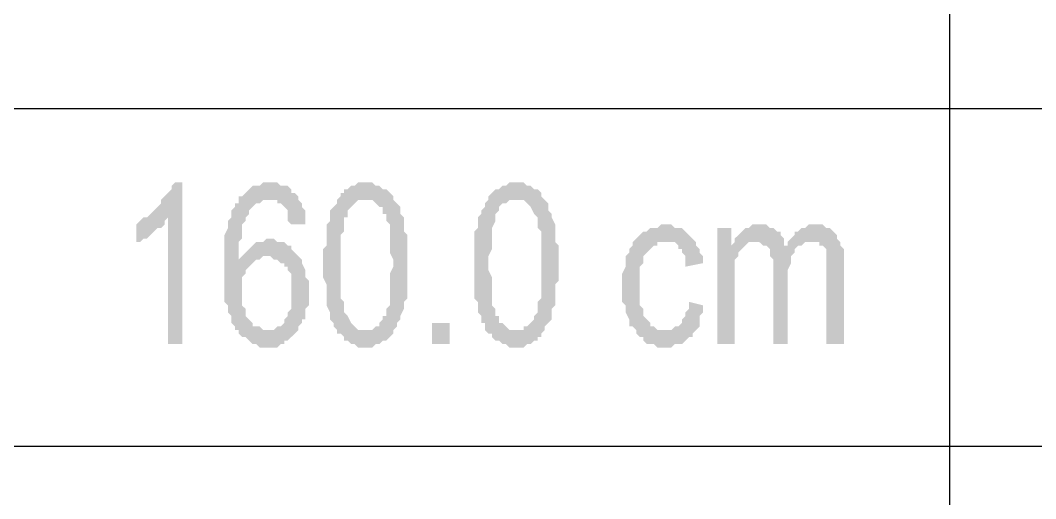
# Model space of a CAD drawing. Header units: inches. Extents: x 1387 to 2676, y -3005 to -2136.
# Drawn here: x 2560.164 to 2562.568, y -2152.162 to -2151.028 of the extents above; entities that cross this region are included whole.
import ezdxf

# ---------------------------------------------------------------- set-up
doc = ezdxf.new("R2010")
doc.units = ezdxf.units.IN
doc.header["$MEASUREMENT"] = 0
doc.layers.add('SAZE_DRAWINGS', color=7, linetype='Continuous')

msp = doc.modelspace()

# ---------------------------------------------------------------- hatches: boundary and pattern name
at = {"layer": 'SAZE_DRAWINGS'}
for points in [[(2560.546924, -2151.412061), (2560.530257, -2151.412061), (2560.521924, -2151.420394), (2560.521924, -2151.428728), (2560.51359, -2151.437061), (2560.505257, -2151.445394), (2560.496924, -2151.453728), (2560.496924, -2151.462061), (2560.48859, -2151.470394), (2560.480257, -2151.478728), (2560.480257, -2151.478728), (2560.471924, -2151.487061), (2560.46359, -2151.495394), (2560.51359, -2151.495394), (2560.51359, -2151.795394), (2560.546924, -2151.795394)], [(2560.755257, -2151.412061), (2560.73859, -2151.412061), (2560.730257, -2151.420394), (2560.71359, -2151.420394), (2560.705257, -2151.428728), (2560.705257, -2151.428728), (2560.696924, -2151.437061), (2560.68859, -2151.445394), (2560.680257, -2151.445394), (2560.755257, -2151.453728), (2560.755257, -2151.453728), (2560.76359, -2151.453728), (2560.771924, -2151.453728), (2560.771924, -2151.462061), (2560.780257, -2151.462061), (2560.78859, -2151.470394), (2560.78859, -2151.470394), (2560.796924, -2151.478728), (2560.796924, -2151.487061), (2560.796924, -2151.503728), (2560.805257, -2151.512061), (2560.83859, -2151.512061), (2560.83859, -2151.503728), (2560.83859, -2151.487061), (2560.83859, -2151.478728), (2560.830257, -2151.470394), (2560.830257, -2151.462061), (2560.821924, -2151.453728), (2560.821924, -2151.445394), (2560.81359, -2151.437061), (2560.805257, -2151.437061), (2560.805257, -2151.428728), (2560.796924, -2151.420394), (2560.78859, -2151.420394), (2560.780257, -2151.420394), (2560.771924, -2151.412061), (2560.76359, -2151.412061)], [(2560.980257, -2151.412061), (2560.980257, -2151.412061), (2560.96359, -2151.412061), (2560.955257, -2151.420394), (2560.946924, -2151.420394), (2560.93859, -2151.428728), (2560.930257, -2151.428728), (2560.930257, -2151.437061), (2560.921924, -2151.437061), (2560.921924, -2151.445394), (2560.91359, -2151.453728), (2560.980257, -2151.453728), (2560.98859, -2151.453728), (2560.98859, -2151.453728), (2560.996924, -2151.453728), (2561.005257, -2151.462061), (2561.01359, -2151.470394), (2561.021924, -2151.470394), (2561.021924, -2151.487061), (2561.021924, -2151.487061), (2561.030257, -2151.487061), (2561.030257, -2151.495394), (2561.030257, -2151.503728), (2561.03859, -2151.512061), (2561.03859, -2151.520394), (2561.03859, -2151.528728), (2561.03859, -2151.545394), (2561.03859, -2151.553728), (2561.03859, -2151.562061), (2561.03859, -2151.578728), (2561.046924, -2151.595394), (2561.046924, -2151.612061), (2561.046924, -2151.612061), (2561.03859, -2151.628728), (2561.03859, -2151.637061), (2561.03859, -2151.653728), (2561.03859, -2151.662061), (2561.03859, -2151.678728), (2561.03859, -2151.687061), (2561.03859, -2151.695394), (2561.03859, -2151.703728), (2561.030257, -2151.712061), (2561.030257, -2151.720394), (2561.030257, -2151.728728), (2561.021924, -2151.728728), (2561.021924, -2151.737061), (2561.01359, -2151.745394), (2561.01359, -2151.753728), (2561.005257, -2151.753728), (2560.996924, -2151.762061), (2560.98859, -2151.762061), (2560.980257, -2151.762061), (2560.91359, -2151.770394), (2560.921924, -2151.770394), (2560.930257, -2151.778728), (2560.930257, -2151.787061), (2560.93859, -2151.787061), (2560.946924, -2151.795394), (2560.955257, -2151.795394), (2560.96359, -2151.803728), (2560.971924, -2151.803728), (2560.980257, -2151.803728), (2560.980257, -2151.803728), (2560.98859, -2151.803728), (2560.996924, -2151.803728), (2561.005257, -2151.795394), (2561.01359, -2151.795394), (2561.021924, -2151.787061), (2561.030257, -2151.787061), (2561.03859, -2151.778728), (2561.03859, -2151.778728), (2561.046924, -2151.770394), (2561.046924, -2151.762061), (2561.055257, -2151.753728), (2561.055257, -2151.745394), (2561.06359, -2151.737061), (2561.06359, -2151.728728), (2561.071924, -2151.712061), (2561.071924, -2151.712061), (2561.071924, -2151.703728), (2561.071924, -2151.695394), (2561.080257, -2151.687061), (2561.080257, -2151.678728), (2561.080257, -2151.670394), (2561.080257, -2151.653728), (2561.080257, -2151.645394), (2561.080257, -2151.637061), (2561.080257, -2151.620394), (2561.080257, -2151.612061), (2561.080257, -2151.603728), (2561.080257, -2151.587061), (2561.080257, -2151.578728), (2561.080257, -2151.562061), (2561.080257, -2151.553728), (2561.080257, -2151.545394), (2561.080257, -2151.537061), (2561.071924, -2151.528728), (2561.071924, -2151.520394), (2561.071924, -2151.512061), (2561.071924, -2151.495394), (2561.06359, -2151.487061), (2561.06359, -2151.478728), (2561.06359, -2151.470394), (2561.055257, -2151.462061), (2561.046924, -2151.453728), (2561.046924, -2151.445394), (2561.03859, -2151.437061), (2561.030257, -2151.428728), (2561.021924, -2151.428728), (2561.021924, -2151.428728), (2561.01359, -2151.420394), (2561.005257, -2151.420394), (2560.996924, -2151.412061), (2560.98859, -2151.412061)], [(2561.33859, -2151.412061), (2561.33859, -2151.412061), (2561.321924, -2151.412061), (2561.31359, -2151.420394), (2561.305257, -2151.420394), (2561.296924, -2151.428728), (2561.28859, -2151.428728), (2561.280257, -2151.437061), (2561.280257, -2151.437061), (2561.271924, -2151.445394), (2561.271924, -2151.453728), (2561.33859, -2151.453728), (2561.33859, -2151.453728), (2561.346924, -2151.453728), (2561.355257, -2151.453728), (2561.36359, -2151.462061), (2561.371924, -2151.470394), (2561.371924, -2151.470394), (2561.380257, -2151.487061), (2561.380257, -2151.487061), (2561.380257, -2151.487061), (2561.38859, -2151.495394), (2561.38859, -2151.503728), (2561.38859, -2151.512061), (2561.38859, -2151.520394), (2561.396924, -2151.528728), (2561.396924, -2151.545394), (2561.396924, -2151.553728), (2561.396924, -2151.562061), (2561.396924, -2151.578728), (2561.396924, -2151.595394), (2561.396924, -2151.612061), (2561.396924, -2151.612061), (2561.396924, -2151.628728), (2561.396924, -2151.637061), (2561.396924, -2151.653728), (2561.396924, -2151.662061), (2561.396924, -2151.678728), (2561.396924, -2151.687061), (2561.38859, -2151.695394), (2561.38859, -2151.703728), (2561.38859, -2151.712061), (2561.38859, -2151.720394), (2561.380257, -2151.728728), (2561.380257, -2151.728728), (2561.380257, -2151.737061), (2561.371924, -2151.745394), (2561.36359, -2151.753728), (2561.355257, -2151.753728), (2561.355257, -2151.762061), (2561.346924, -2151.762061), (2561.33859, -2151.762061), (2561.271924, -2151.770394), (2561.280257, -2151.770394), (2561.280257, -2151.778728), (2561.28859, -2151.787061), (2561.296924, -2151.787061), (2561.305257, -2151.795394), (2561.31359, -2151.795394), (2561.321924, -2151.803728), (2561.330257, -2151.803728), (2561.33859, -2151.803728), (2561.33859, -2151.803728), (2561.346924, -2151.803728), (2561.355257, -2151.803728), (2561.36359, -2151.795394), (2561.371924, -2151.795394), (2561.380257, -2151.787061), (2561.38859, -2151.787061), (2561.38859, -2151.778728), (2561.396924, -2151.778728), (2561.396924, -2151.770394), (2561.405257, -2151.762061), (2561.405257, -2151.753728), (2561.41359, -2151.745394), (2561.421924, -2151.737061), (2561.421924, -2151.728728), (2561.421924, -2151.712061), (2561.421924, -2151.712061), (2561.430257, -2151.703728), (2561.430257, -2151.695394), (2561.430257, -2151.687061), (2561.430257, -2151.678728), (2561.430257, -2151.670394), (2561.430257, -2151.653728), (2561.43859, -2151.645394), (2561.43859, -2151.637061), (2561.43859, -2151.620394), (2561.43859, -2151.612061), (2561.43859, -2151.603728), (2561.43859, -2151.587061), (2561.43859, -2151.578728), (2561.43859, -2151.562061), (2561.430257, -2151.553728), (2561.430257, -2151.545394), (2561.430257, -2151.537061), (2561.430257, -2151.528728), (2561.430257, -2151.520394), (2561.430257, -2151.512061), (2561.421924, -2151.495394), (2561.421924, -2151.487061), (2561.41359, -2151.478728), (2561.41359, -2151.470394), (2561.41359, -2151.462061), (2561.405257, -2151.453728), (2561.396924, -2151.445394), (2561.396924, -2151.437061), (2561.38859, -2151.428728), (2561.380257, -2151.428728), (2561.380257, -2151.428728), (2561.371924, -2151.420394), (2561.36359, -2151.420394), (2561.355257, -2151.412061), (2561.346924, -2151.412061)], [(2560.680257, -2151.445394), (2560.680257, -2151.462061), (2560.671924, -2151.462061), (2560.671924, -2151.470394), (2560.66359, -2151.478728), (2560.66359, -2151.487061), (2560.66359, -2151.495394), (2560.655257, -2151.503728), (2560.655257, -2151.512061), (2560.655257, -2151.520394), (2560.646924, -2151.537061), (2560.646924, -2151.545394), (2560.646924, -2151.553728), (2560.646924, -2151.570394), (2560.646924, -2151.578728), (2560.646924, -2151.587061), (2560.646924, -2151.603728), (2560.646924, -2151.620394), (2560.646924, -2151.620394), (2560.646924, -2151.637061), (2560.646924, -2151.645394), (2560.646924, -2151.662061), (2560.646924, -2151.670394), (2560.646924, -2151.678728), (2560.646924, -2151.695394), (2560.655257, -2151.703728), (2560.655257, -2151.712061), (2560.655257, -2151.720394), (2560.66359, -2151.728728), (2560.66359, -2151.737061), (2560.66359, -2151.745394), (2560.671924, -2151.753728), (2560.671924, -2151.762061), (2560.680257, -2151.762061), (2560.680257, -2151.770394), (2560.68859, -2151.778728), (2560.696924, -2151.778728), (2560.705257, -2151.787061), (2560.71359, -2151.795394), (2560.71359, -2151.795394), (2560.721924, -2151.795394), (2560.730257, -2151.803728), (2560.73859, -2151.803728), (2560.746924, -2151.803728), (2560.755257, -2151.803728), (2560.76359, -2151.803728), (2560.771924, -2151.803728), (2560.780257, -2151.795394), (2560.78859, -2151.795394), (2560.78859, -2151.787061), (2560.796924, -2151.787061), (2560.796924, -2151.787061), (2560.805257, -2151.778728), (2560.81359, -2151.770394), (2560.821924, -2151.762061), (2560.746924, -2151.762061), (2560.73859, -2151.762061), (2560.73859, -2151.762061), (2560.730257, -2151.753728), (2560.721924, -2151.753728), (2560.71359, -2151.753728), (2560.71359, -2151.745394), (2560.705257, -2151.737061), (2560.696924, -2151.728728), (2560.696924, -2151.720394), (2560.696924, -2151.712061), (2560.68859, -2151.703728), (2560.68859, -2151.695394), (2560.68859, -2151.678728), (2560.68859, -2151.670394), (2560.68859, -2151.670394), (2560.68859, -2151.653728), (2560.68859, -2151.645394), (2560.68859, -2151.637061), (2560.696924, -2151.628728), (2560.696924, -2151.620394), (2560.705257, -2151.612061), (2560.71359, -2151.603728), (2560.71359, -2151.603728), (2560.680257, -2151.595394), (2560.680257, -2151.595394), (2560.680257, -2151.578728), (2560.680257, -2151.570394), (2560.680257, -2151.553728), (2560.68859, -2151.545394), (2560.68859, -2151.537061), (2560.68859, -2151.528728), (2560.68859, -2151.520394), (2560.68859, -2151.512061), (2560.696924, -2151.503728), (2560.696924, -2151.495394), (2560.705257, -2151.487061), (2560.705257, -2151.478728), (2560.71359, -2151.470394), (2560.721924, -2151.462061), (2560.730257, -2151.462061), (2560.73859, -2151.453728), (2560.746924, -2151.453728), (2560.755257, -2151.453728)], [(2560.91359, -2151.453728), (2560.91359, -2151.462061), (2560.905257, -2151.470394), (2560.896924, -2151.478728), (2560.896924, -2151.487061), (2560.896924, -2151.495394), (2560.896924, -2151.503728), (2560.88859, -2151.512061), (2560.88859, -2151.520394), (2560.88859, -2151.528728), (2560.88859, -2151.537061), (2560.88859, -2151.545394), (2560.88859, -2151.562061), (2560.880257, -2151.570394), (2560.880257, -2151.587061), (2560.880257, -2151.595394), (2560.880257, -2151.612061), (2560.880257, -2151.612061), (2560.880257, -2151.628728), (2560.880257, -2151.637061), (2560.88859, -2151.653728), (2560.88859, -2151.662061), (2560.88859, -2151.678728), (2560.88859, -2151.687061), (2560.88859, -2151.695394), (2560.88859, -2151.703728), (2560.896924, -2151.720394), (2560.896924, -2151.728728), (2560.896924, -2151.737061), (2560.905257, -2151.745394), (2560.905257, -2151.745394), (2560.905257, -2151.753728), (2560.91359, -2151.762061), (2560.91359, -2151.770394), (2560.980257, -2151.762061), (2560.980257, -2151.762061), (2560.971924, -2151.762061), (2560.96359, -2151.762061), (2560.955257, -2151.753728), (2560.946924, -2151.745394), (2560.946924, -2151.745394), (2560.93859, -2151.728728), (2560.93859, -2151.728728), (2560.93859, -2151.728728), (2560.930257, -2151.720394), (2560.930257, -2151.712061), (2560.930257, -2151.703728), (2560.930257, -2151.695394), (2560.921924, -2151.687061), (2560.921924, -2151.670394), (2560.921924, -2151.662061), (2560.921924, -2151.653728), (2560.921924, -2151.637061), (2560.921924, -2151.620394), (2560.921924, -2151.612061), (2560.921924, -2151.595394), (2560.921924, -2151.587061), (2560.921924, -2151.570394), (2560.921924, -2151.562061), (2560.921924, -2151.545394), (2560.921924, -2151.537061), (2560.930257, -2151.528728), (2560.930257, -2151.520394), (2560.930257, -2151.503728), (2560.930257, -2151.495394), (2560.93859, -2151.495394), (2560.93859, -2151.487061), (2560.93859, -2151.478728), (2560.946924, -2151.470394), (2560.955257, -2151.462061), (2560.955257, -2151.462061), (2560.96359, -2151.453728), (2560.971924, -2151.453728), (2560.980257, -2151.453728)], [(2561.271924, -2151.453728), (2561.26359, -2151.462061), (2561.26359, -2151.470394), (2561.255257, -2151.478728), (2561.255257, -2151.487061), (2561.246924, -2151.495394), (2561.246924, -2151.503728), (2561.246924, -2151.512061), (2561.246924, -2151.520394), (2561.23859, -2151.528728), (2561.23859, -2151.537061), (2561.23859, -2151.545394), (2561.23859, -2151.562061), (2561.23859, -2151.570394), (2561.23859, -2151.587061), (2561.23859, -2151.595394), (2561.23859, -2151.612061), (2561.23859, -2151.612061), (2561.23859, -2151.628728), (2561.23859, -2151.637061), (2561.23859, -2151.653728), (2561.23859, -2151.662061), (2561.23859, -2151.678728), (2561.23859, -2151.687061), (2561.246924, -2151.695394), (2561.246924, -2151.703728), (2561.246924, -2151.720394), (2561.255257, -2151.728728), (2561.255257, -2151.737061), (2561.255257, -2151.745394), (2561.26359, -2151.745394), (2561.26359, -2151.753728), (2561.26359, -2151.762061), (2561.271924, -2151.770394), (2561.33859, -2151.762061), (2561.330257, -2151.762061), (2561.321924, -2151.762061), (2561.321924, -2151.762061), (2561.31359, -2151.753728), (2561.305257, -2151.745394), (2561.296924, -2151.745394), (2561.296924, -2151.728728), (2561.296924, -2151.728728), (2561.28859, -2151.728728), (2561.28859, -2151.720394), (2561.28859, -2151.712061), (2561.280257, -2151.703728), (2561.280257, -2151.695394), (2561.280257, -2151.687061), (2561.280257, -2151.670394), (2561.280257, -2151.662061), (2561.280257, -2151.653728), (2561.280257, -2151.637061), (2561.271924, -2151.620394), (2561.271924, -2151.612061), (2561.271924, -2151.595394), (2561.271924, -2151.587061), (2561.280257, -2151.570394), (2561.280257, -2151.562061), (2561.280257, -2151.545394), (2561.280257, -2151.537061), (2561.280257, -2151.528728), (2561.280257, -2151.520394), (2561.28859, -2151.503728), (2561.28859, -2151.495394), (2561.28859, -2151.495394), (2561.28859, -2151.487061), (2561.296924, -2151.478728), (2561.296924, -2151.470394), (2561.305257, -2151.462061), (2561.31359, -2151.462061), (2561.321924, -2151.453728), (2561.330257, -2151.453728), (2561.33859, -2151.453728)], [(2560.46359, -2151.495394), (2560.455257, -2151.495394), (2560.446924, -2151.503728), (2560.43859, -2151.512061), (2560.43859, -2151.553728), (2560.43859, -2151.553728), (2560.446924, -2151.553728), (2560.455257, -2151.545394), (2560.46359, -2151.545394), (2560.471924, -2151.537061), (2560.480257, -2151.528728), (2560.480257, -2151.528728), (2560.48859, -2151.520394), (2560.496924, -2151.520394), (2560.505257, -2151.512061), (2560.505257, -2151.503728), (2560.51359, -2151.495394)], [(2561.68859, -2151.512061), (2561.68859, -2151.512061), (2561.680257, -2151.512061), (2561.671924, -2151.520394), (2561.66359, -2151.520394), (2561.655257, -2151.520394), (2561.646924, -2151.528728), (2561.63859, -2151.528728), (2561.630257, -2151.537061), (2561.630257, -2151.537061), (2561.621924, -2151.545394), (2561.61359, -2151.553728), (2561.61359, -2151.562061), (2561.605257, -2151.570394), (2561.605257, -2151.578728), (2561.596924, -2151.587061), (2561.596924, -2151.595394), (2561.596924, -2151.603728), (2561.596924, -2151.612061), (2561.58859, -2151.628728), (2561.58859, -2151.637061), (2561.58859, -2151.645394), (2561.58859, -2151.662061), (2561.58859, -2151.670394), (2561.58859, -2151.678728), (2561.58859, -2151.695394), (2561.596924, -2151.703728), (2561.596924, -2151.712061), (2561.596924, -2151.720394), (2561.605257, -2151.737061), (2561.605257, -2151.745394), (2561.605257, -2151.753728), (2561.61359, -2151.753728), (2561.621924, -2151.762061), (2561.68859, -2151.762061), (2561.68859, -2151.762061), (2561.680257, -2151.762061), (2561.671924, -2151.762061), (2561.66359, -2151.753728), (2561.655257, -2151.753728), (2561.655257, -2151.745394), (2561.646924, -2151.737061), (2561.646924, -2151.737061), (2561.63859, -2151.728728), (2561.63859, -2151.720394), (2561.63859, -2151.712061), (2561.630257, -2151.703728), (2561.630257, -2151.695394), (2561.630257, -2151.687061), (2561.630257, -2151.670394), (2561.630257, -2151.653728), (2561.630257, -2151.653728), (2561.630257, -2151.645394), (2561.630257, -2151.628728), (2561.630257, -2151.620394), (2561.630257, -2151.612061), (2561.63859, -2151.603728), (2561.63859, -2151.595394), (2561.63859, -2151.587061), (2561.646924, -2151.578728), (2561.646924, -2151.578728), (2561.655257, -2151.570394), (2561.66359, -2151.562061), (2561.671924, -2151.562061), (2561.671924, -2151.553728), (2561.680257, -2151.553728), (2561.68859, -2151.553728), (2561.76359, -2151.553728), (2561.755257, -2151.545394), (2561.746924, -2151.537061), (2561.746924, -2151.537061), (2561.73859, -2151.528728), (2561.730257, -2151.520394), (2561.721924, -2151.520394), (2561.71359, -2151.520394), (2561.705257, -2151.512061), (2561.696924, -2151.512061)], [(2561.91359, -2151.512061), (2561.896924, -2151.512061), (2561.88859, -2151.520394), (2561.880257, -2151.520394), (2561.871924, -2151.528728), (2561.871924, -2151.528728), (2561.86359, -2151.537061), (2561.855257, -2151.545394), (2561.855257, -2151.553728), (2561.905257, -2151.553728), (2561.905257, -2151.553728), (2561.91359, -2151.553728), (2561.921924, -2151.562061), (2561.930257, -2151.562061), (2561.980257, -2151.562061), (2561.971924, -2151.562061), (2561.971924, -2151.545394), (2561.96359, -2151.537061), (2561.96359, -2151.528728), (2561.955257, -2151.528728), (2561.955257, -2151.528728), (2561.946924, -2151.520394), (2561.93859, -2151.520394), (2561.930257, -2151.512061), (2561.921924, -2151.512061)], [(2562.046924, -2151.512061), (2562.046924, -2151.512061), (2562.030257, -2151.512061), (2562.021924, -2151.520394), (2562.01359, -2151.520394), (2562.005257, -2151.528728), (2561.996924, -2151.528728), (2561.996924, -2151.537061), (2561.98859, -2151.545394), (2561.980257, -2151.553728), (2562.03859, -2151.553728), (2562.046924, -2151.553728), (2562.055257, -2151.553728), (2562.055257, -2151.562061), (2562.06359, -2151.562061), (2562.071924, -2151.570394), (2562.071924, -2151.578728), (2562.071924, -2151.587061), (2562.071924, -2151.595394), (2562.071924, -2151.612061), (2562.071924, -2151.620394), (2562.071924, -2151.795394), (2562.11359, -2151.795394), (2562.11359, -2151.603728), (2562.11359, -2151.603728), (2562.11359, -2151.587061), (2562.11359, -2151.578728), (2562.11359, -2151.570394), (2562.105257, -2151.562061), (2562.105257, -2151.553728), (2562.096924, -2151.545394), (2562.096924, -2151.537061), (2562.08859, -2151.528728), (2562.08859, -2151.528728), (2562.080257, -2151.520394), (2562.071924, -2151.520394), (2562.06359, -2151.512061), (2562.055257, -2151.512061)], [(2561.846924, -2151.520394), (2561.81359, -2151.520394), (2561.81359, -2151.795394), (2561.855257, -2151.795394), (2561.855257, -2151.653728), (2561.855257, -2151.645394), (2561.855257, -2151.637061), (2561.855257, -2151.620394), (2561.855257, -2151.612061), (2561.855257, -2151.603728), (2561.855257, -2151.595394), (2561.86359, -2151.587061), (2561.86359, -2151.578728), (2561.871924, -2151.570394), (2561.880257, -2151.562061), (2561.880257, -2151.562061), (2561.846924, -2151.562061)], [(2560.755257, -2151.545394), (2560.755257, -2151.545394), (2560.746924, -2151.545394), (2560.73859, -2151.553728), (2560.730257, -2151.553728), (2560.721924, -2151.553728), (2560.71359, -2151.562061), (2560.71359, -2151.562061), (2560.705257, -2151.570394), (2560.696924, -2151.578728), (2560.696924, -2151.578728), (2560.68859, -2151.587061), (2560.680257, -2151.595394), (2560.71359, -2151.603728), (2560.721924, -2151.595394), (2560.730257, -2151.595394), (2560.73859, -2151.587061), (2560.746924, -2151.587061), (2560.821924, -2151.587061), (2560.81359, -2151.578728), (2560.805257, -2151.570394), (2560.805257, -2151.562061), (2560.796924, -2151.562061), (2560.78859, -2151.553728), (2560.780257, -2151.553728), (2560.771924, -2151.553728), (2560.76359, -2151.545394)], [(2561.76359, -2151.553728), (2561.68859, -2151.553728), (2561.71359, -2151.553728), (2561.721924, -2151.562061), (2561.721924, -2151.570394), (2561.730257, -2151.570394), (2561.730257, -2151.578728), (2561.73859, -2151.587061), (2561.73859, -2151.595394), (2561.73859, -2151.612061), (2561.780257, -2151.603728), (2561.780257, -2151.595394), (2561.780257, -2151.587061), (2561.771924, -2151.578728), (2561.771924, -2151.570394), (2561.76359, -2151.562061)], [(2561.855257, -2151.553728), (2561.846924, -2151.562061), (2561.880257, -2151.562061), (2561.88859, -2151.553728), (2561.896924, -2151.553728), (2561.905257, -2151.553728)], [(2561.980257, -2151.553728), (2561.980257, -2151.562061), (2561.930257, -2151.562061), (2561.93859, -2151.570394), (2561.93859, -2151.578728), (2561.93859, -2151.587061), (2561.946924, -2151.595394), (2561.946924, -2151.603728), (2561.946924, -2151.620394), (2561.946924, -2151.795394), (2561.980257, -2151.795394), (2561.980257, -2151.637061), (2561.980257, -2151.628728), (2561.980257, -2151.620394), (2561.98859, -2151.603728), (2561.98859, -2151.595394), (2561.98859, -2151.587061), (2561.996924, -2151.578728), (2561.996924, -2151.570394), (2561.996924, -2151.570394), (2562.005257, -2151.562061), (2562.01359, -2151.562061), (2562.021924, -2151.553728), (2562.030257, -2151.553728), (2562.03859, -2151.553728)], [(2560.821924, -2151.587061), (2560.746924, -2151.587061), (2560.755257, -2151.587061), (2560.76359, -2151.595394), (2560.771924, -2151.595394), (2560.780257, -2151.603728), (2560.78859, -2151.603728), (2560.78859, -2151.612061), (2560.796924, -2151.612061), (2560.796924, -2151.620394), (2560.805257, -2151.628728), (2560.805257, -2151.645394), (2560.805257, -2151.653728), (2560.805257, -2151.662061), (2560.805257, -2151.678728), (2560.805257, -2151.687061), (2560.805257, -2151.695394), (2560.805257, -2151.703728), (2560.805257, -2151.712061), (2560.796924, -2151.720394), (2560.796924, -2151.728728), (2560.78859, -2151.737061), (2560.78859, -2151.745394), (2560.780257, -2151.753728), (2560.771924, -2151.753728), (2560.76359, -2151.762061), (2560.755257, -2151.762061), (2560.746924, -2151.762061), (2560.821924, -2151.762061), (2560.821924, -2151.753728), (2560.830257, -2151.745394), (2560.830257, -2151.737061), (2560.83859, -2151.737061), (2560.83859, -2151.720394), (2560.83859, -2151.712061), (2560.846924, -2151.703728), (2560.846924, -2151.695394), (2560.846924, -2151.687061), (2560.846924, -2151.670394), (2560.846924, -2151.670394), (2560.846924, -2151.653728), (2560.846924, -2151.645394), (2560.83859, -2151.637061), (2560.83859, -2151.628728), (2560.83859, -2151.620394), (2560.830257, -2151.603728), (2560.830257, -2151.595394)], [(2561.746924, -2151.695394), (2561.746924, -2151.712061), (2561.73859, -2151.720394), (2561.73859, -2151.728728), (2561.730257, -2151.737061), (2561.730257, -2151.745394), (2561.721924, -2151.753728), (2561.71359, -2151.753728), (2561.705257, -2151.762061), (2561.696924, -2151.762061), (2561.68859, -2151.762061), (2561.621924, -2151.762061), (2561.621924, -2151.770394), (2561.630257, -2151.778728), (2561.63859, -2151.778728), (2561.63859, -2151.787061), (2561.646924, -2151.795394), (2561.655257, -2151.795394), (2561.66359, -2151.795394), (2561.671924, -2151.803728), (2561.680257, -2151.803728), (2561.68859, -2151.803728), (2561.696924, -2151.803728), (2561.705257, -2151.803728), (2561.71359, -2151.795394), (2561.721924, -2151.795394), (2561.730257, -2151.795394), (2561.73859, -2151.787061), (2561.746924, -2151.778728), (2561.755257, -2151.778728), (2561.755257, -2151.770394), (2561.755257, -2151.770394), (2561.76359, -2151.762061), (2561.771924, -2151.753728), (2561.771924, -2151.745394), (2561.771924, -2151.728728), (2561.780257, -2151.720394), (2561.780257, -2151.712061), (2561.780257, -2151.703728)]]:
    msp.add_hatch(color=3, dxfattribs=at).paths.add_polyline_path(points)

# ---------------------------------------------------------------- linework, layer by layer
at = {"layer": 'SAZE_DRAWINGS', "color": 3}
for points in [[(2562.36359, -2144.820394), (2562.36359, -2154.445394)], [(2554.555257, -2151.237061), (2564.680257, -2151.237061)], [(2554.555257, -2152.037061), (2564.680257, -2152.037061)]]:
    msp.add_lwpolyline(points, dxfattribs=at)
msp.add_solid([(2561.13859, -2151.795394), (2561.13859, -2151.745394), (2561.180257, -2151.795394), (2561.180257, -2151.745394)], dxfattribs=at)

doc.saveas('drawing.dxf')
